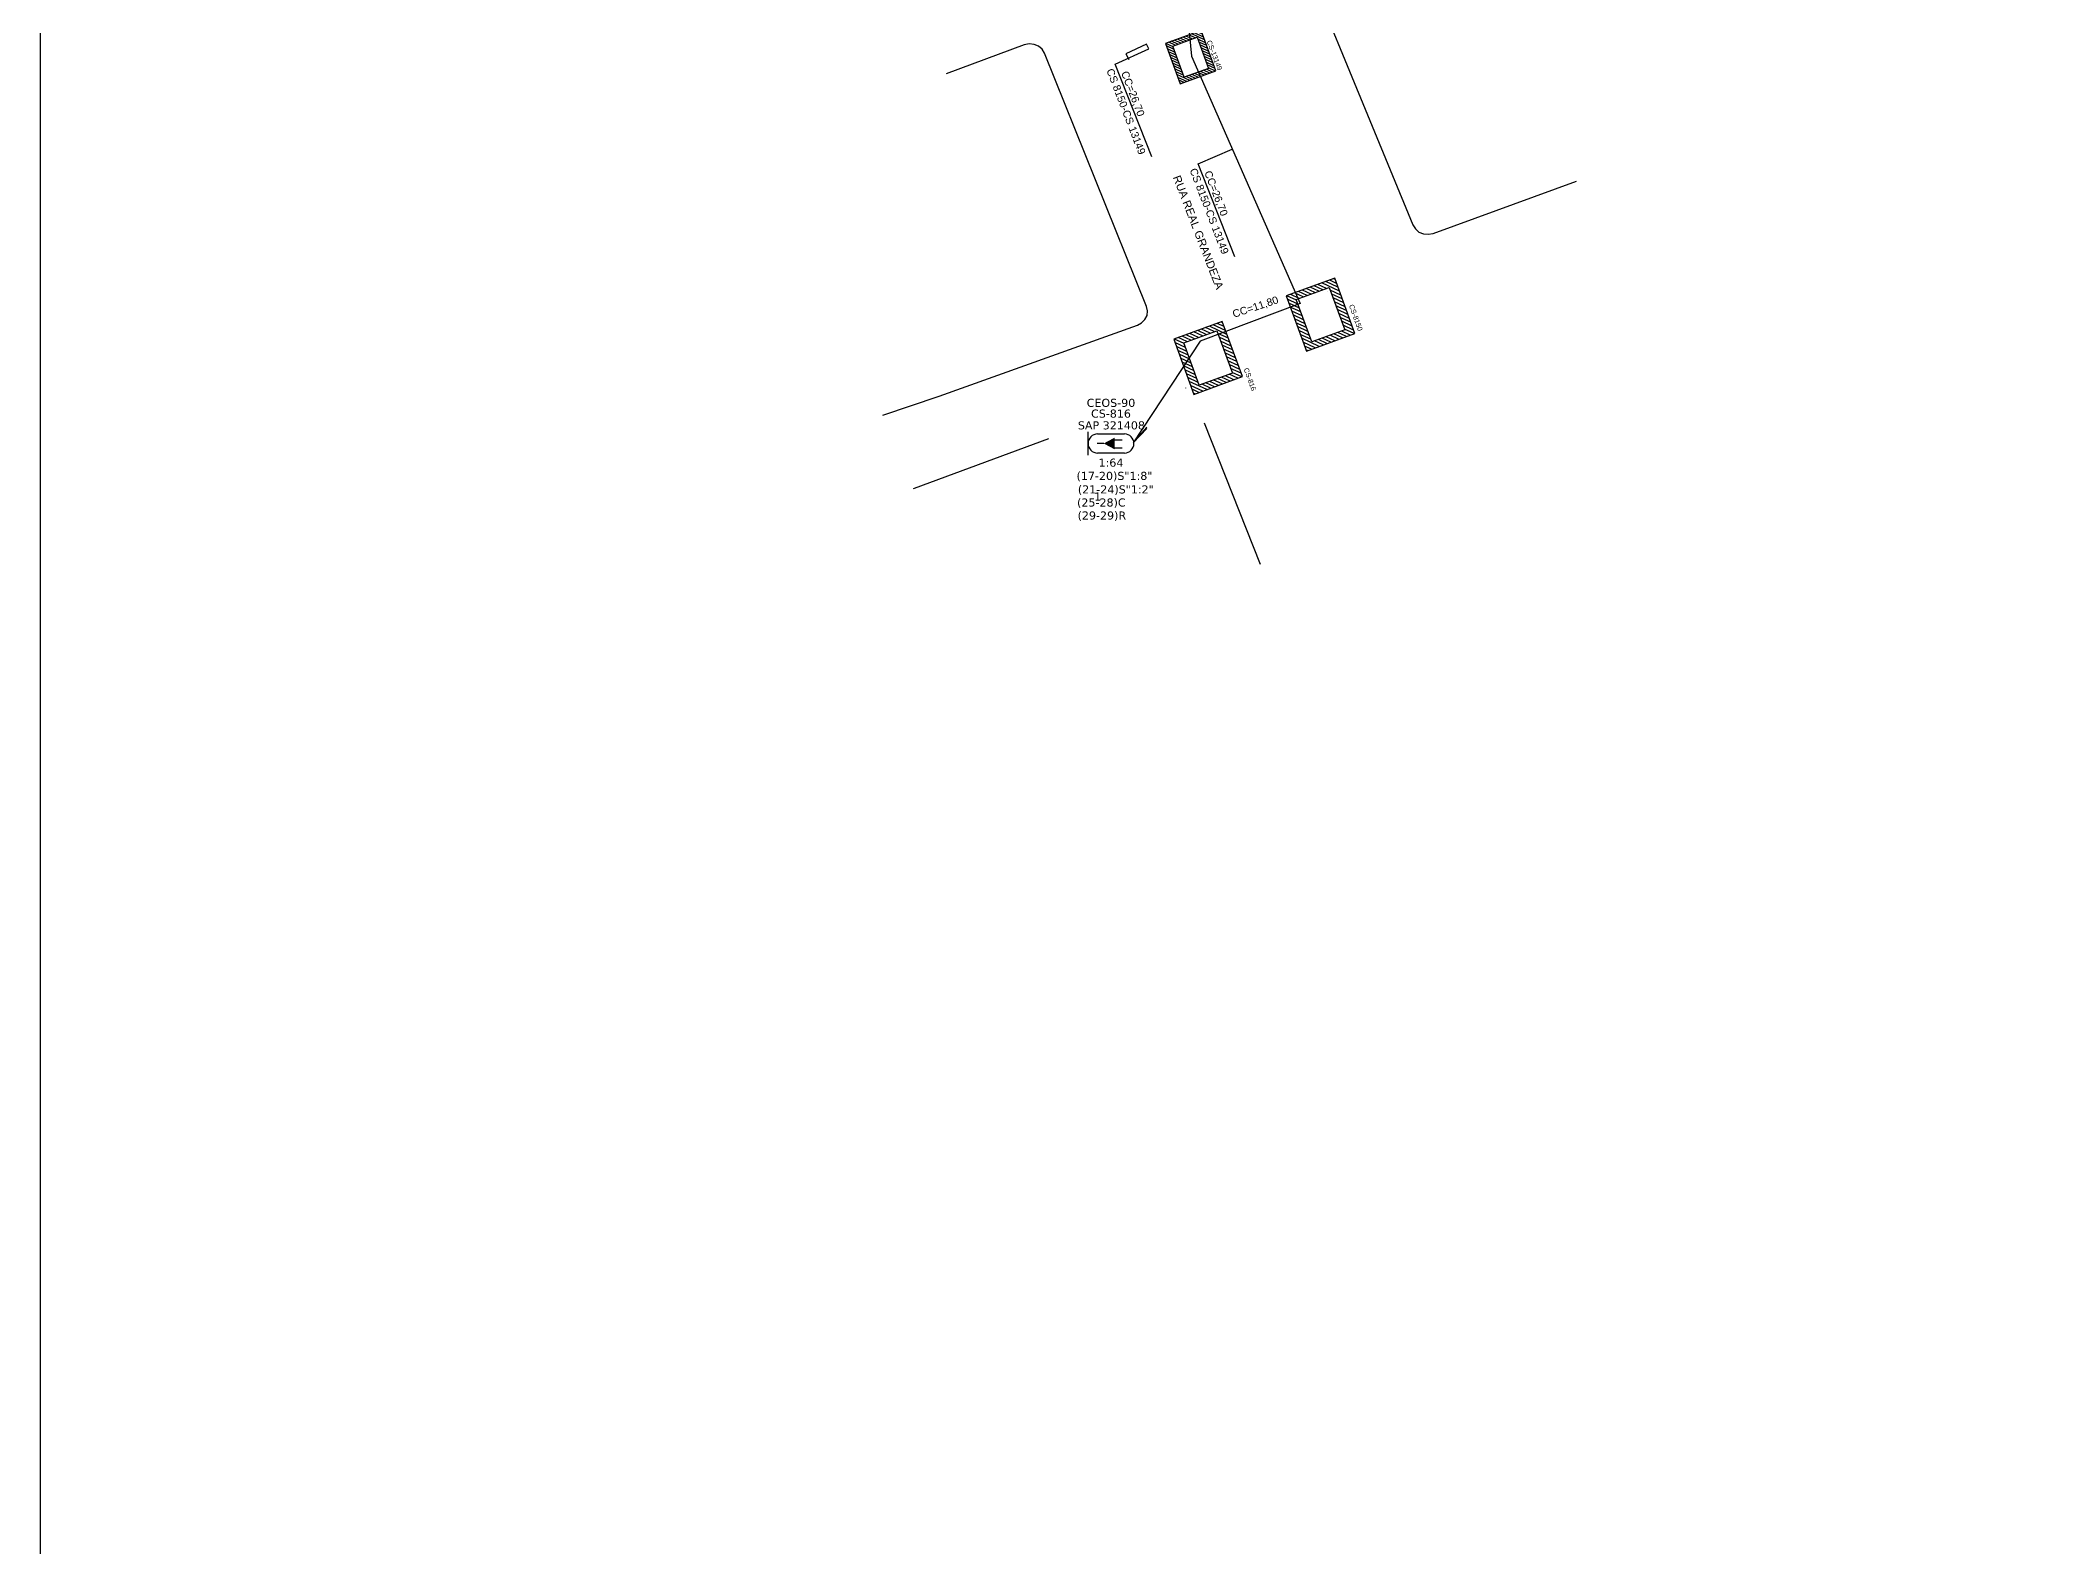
# Model space of a CAD drawing. Header units: metres. Extents: x -316 to 525, y -341 to 253.
# Drawn here: x -316 to -89.5, y -171.4 to -2.3 of the extents above; entities that cross this region are included whole.
import ezdxf
from ezdxf.enums import TextEntityAlignment as Align

# ---------------------------------------------------------------- set-up
doc = ezdxf.new("R2010")
doc.units = ezdxf.units.M
for name, color, linetype in [('10.1-Caixas Subterrâneas', 5, 'Continuous'), ('20.4-CEOS', 1, 'Continuous'), ('CAP a instalar', 1, 'Continuous'), ('QUADRA', 252, 'Continuous')]:
    doc.layers.add(name, color=color, linetype=linetype)
doc.layers.add('Segmento Logradouro Texto', color=238, linetype='Continuous', lineweight=0)
doc.styles.add('ARIAL', font='arial.ttf')
doc.styles.add('DIGICADE', font='arial.ttf')
doc.styles.add('siredit', font='verdana.ttf')
doc.linetypes.add('FENCELINE1', pattern='A,0.25,-0.1,[133,ltypeshp.shx,S=0.1,R=0,X=-0.1,Y=0],-0.1,1', length=1.45)

# ---------------------------------------------------------------- blocks, each defined once
blk = doc.blocks.new('MANHOLE_MQ')
at = {"color": 0, "linetype": 'Continuous'}
for p, q in [((0.00000623, 0.00000569), (-0.00000627, 0.00000569)), ((-0.00000627, 0.00000569), (-0.00000627, -0.00000531)), ((-0.00000627, 0.00000278), (-0.00000336, 0.00000569)), ((-0.00000627, 0.00000366), (-0.00000425, 0.00000569)), ((-0.00000627, 0.00000454), (-0.00000513, 0.00000569)), ((-0.00000627, 0.00000543), (-0.00000602, 0.00000569)), ((-0.00000423, 0.00000394), (-0.00000248, 0.00000569)), ((-0.00000335, 0.00000394), (-0.0000016, 0.00000569)), ((-0.00000246, 0.00000394), (-0.00000071, 0.00000569)), ((-0.00000158, 0.00000394), (0.00000017, 0.00000569)), ((-0.00000069, 0.00000394), (0.00000106, 0.00000569)), ((0.00000019, 0.00000394), (0.00000194, 0.00000569)), ((0.00000107, 0.00000394), (0.00000282, 0.00000569)), ((0.00000196, 0.00000394), (0.00000371, 0.00000569)), ((0.00000284, 0.00000394), (0.00000459, 0.00000569)), ((0.00000373, 0.00000394), (0.00000548, 0.00000569)), ((0.00000461, 0.00000394), (0.00000623, 0.00000555)), ((0.0000048, 0.00000324), (0.00000623, 0.00000467)), ((0.00000623, -0.00000531), (0.00000623, 0.00000569)), ((-0.00000627, 0.00000189), (-0.00000485, 0.00000332)), ((-0.00000627, 0.00000101), (-0.00000485, 0.00000244)), ((-0.00000627, 0.00000012), (-0.00000485, 0.00000155)), ((-0.00000627, -0.00000076), (-0.00000485, 0.00000067)), ((-0.00000485, 0.00000394), (0.0000048, 0.00000394)), ((-0.00000485, -0.00000356), (-0.00000485, 0.00000394)), ((0.0000048, 0.00000394), (0.0000048, -0.00000356)), ((0.0000048, 0.00000236), (0.00000623, 0.00000379)), ((0.0000048, 0.00000147), (0.00000623, 0.0000029)), ((0.0000048, 0.00000059), (0.00000623, 0.00000202)), ((0.0000048, -0.0000003), (0.00000623, 0.00000113)), ((0.0000048, -0.00000118), (0.00000623, 0.00000025)), ((-0.00000627, -0.00000164), (-0.00000485, -0.00000022)), ((-0.00000627, -0.00000253), (-0.00000485, -0.0000011)), ((-0.00000627, -0.00000341), (-0.00000485, -0.00000198)), ((-0.00000627, -0.00000429), (-0.00000485, -0.00000287)), ((-0.00000627, -0.00000518), (-0.00000466, -0.00000356)), ((-0.00000552, -0.00000531), (-0.00000377, -0.00000356)), ((0.0000048, -0.00000356), (-0.00000485, -0.00000356)), ((-0.00000464, -0.00000531), (-0.00000289, -0.00000356)), ((-0.00000376, -0.00000531), (-0.00000201, -0.00000356)), ((-0.00000287, -0.00000531), (-0.00000112, -0.00000356)), ((-0.00000199, -0.00000531), (-0.00000024, -0.00000356)), ((-0.00000111, -0.00000531), (0.00000064, -0.00000356)), ((-0.00000022, -0.00000531), (0.00000153, -0.00000356)), ((0.00000066, -0.00000531), (0.00000241, -0.00000356)), ((0.00000155, -0.00000531), (0.0000033, -0.00000356)), ((0.00000243, -0.00000531), (0.00000418, -0.00000356)), ((0.00000331, -0.00000531), (0.00000623, -0.0000024)), ((0.00000399, -0.00000294), (0.00000399, -0.00000294)), ((0.0000042, -0.00000531), (0.00000623, -0.00000329)), ((0.0000048, -0.00000206), (0.00000623, -0.00000063)), ((0.0000048, -0.00000295), (0.00000623, -0.00000152)), ((0.00000508, -0.00000531), (0.00000623, -0.00000417)), ((-0.00000627, -0.00000531), (0.00000623, -0.00000531)), ((0.00000597, -0.00000531), (0.00000623, -0.00000505))]:
    blk.add_line(p, q, dxfattribs=at)

msp = doc.modelspace()

# ---------------------------------------------------------------- linework, layer by layer
at = {"color": 7}
msp.add_lwpolyline([(-316.01, -340.61), (524.99, -340.61), (524.99, 253.39), (-316.01, 253.39)], close=True, dxfattribs=at)
at = {"layer": '10.1-Caixas Subterrâneas', "color": 30}
for points in [[(-191.22, -15.37), (-195.33, -4.94), (-191.55, -3.21), (-191.79, -2.7), (-194.13, -3.78), (-193.79, -4.41)], [(-181.88, -26.57), (-185.99, -16.14), (-182.2, -14.5)]]:
    msp.add_lwpolyline(points, dxfattribs=at)
at = {"layer": '20.4-CEOS', "color": 7}
for p, q in [((-197.29, -46.48), (-194.28, -46.48)), ((-194.28, -48.63), (-197.29, -48.63))]:
    msp.add_line(p, q, dxfattribs=at)
for points in [[(-198.36, -48.85), (-198.36, -46.26)], [(-196.61, -47.55), (-197.34, -47.55)], [(-195.43, -47.13), (-194.52, -47.13)], [(-195.43, -48.02), (-194.52, -48.02)]]:
    msp.add_lwpolyline(points, dxfattribs=at)
msp.add_lwpolyline([(-196.61, -47.55, 0, 1.32, 0), (-195.37, -47.55, 1.32, 1.32, 0)], format="xyseb", dxfattribs=at)
for centre, start, end in [((-197.29, -47.55), 90, 270), ((-194.28, -47.55), 270, 90)]:
    msp.add_arc(centre, 1.07, start, end, dxfattribs=at)
at = {"layer": 'CAP a instalar', "color": 7, "linetype": 'FENCELINE1', "ltscale": 5}
for p, q in [((-187.83, 7.06), (-186.76, -4.07)), ((-186.76, -4.07), (-174.56, -31.83)), ((-174.56, -31.83), (-185.78, -36.05)), ((-174.56, -31.83), (-174.56, -31.83)), ((-185.78, -36.05), (-193.28, -47.46)), ((-193.28, -47.46), (-191.76, -45.86)), ((-193.21, -47.38), (-191.76, -45.72)), ((-193.21, -47.38), (-193.21, -47.38))]:
    msp.add_line(p, q, dxfattribs=at)
at = {"layer": 'QUADRA', "color": 7}
msp.add_line((-189.83, -42.21), (-189.86, -42.22), dxfattribs=at)
for points in [[(-233.4, 169.3), (-225.17, 147.75), (-225.17, 147.75), (-223.39, 143.17), (-212.96, 114.96), (-178.92, 18.39), (-161.89, -23.01), (-161.61, -23.46), (-161.21, -23.8), (-160.7, -24.01), (-160.16, -24.06), (-159.61, -23.95), (-143.52, -18.09)], [(-221.39, -44.38), (-215.1, -42.22), (-192.81, -34.25), (-192.35, -34.01), (-191.97, -33.63), (-191.74, -33.17), (-191.68, -32.67), (-191.79, -32.17), (-203.24, -3.7), (-203.52, -3.26), (-203.93, -2.93), (-204.43, -2.73), (-204.98, -2.68), (-205.52, -2.79), (-214.3, -6.02)], [(-221.39, -44.38), (-215.1, -42.22), (-192.81, -34.25), (-192.35, -34.01), (-191.97, -33.63), (-191.74, -33.17), (-191.68, -32.67), (-191.79, -32.17), (-203.24, -3.7), (-203.52, -3.26), (-203.93, -2.93), (-204.43, -2.73), (-204.98, -2.68), (-205.52, -2.79), (-214.3, -6.02)], [(-179.01, -61.14), (-185.28, -45.26)], [(-202.79, -47.01), (-217.89, -52.61), (-218.02, -52.65)]]:
    msp.add_lwpolyline(points, dxfattribs=at)
at = {"layer": 'QUADRA'}
msp.add_lwpolyline([(-187.42, -41.31), (-187.43, -41.32)], dxfattribs=at)

# ---------------------------------------------------------------- block references
at = {"layer": '10.1-Caixas Subterrâneas', "color": 30, "rotation": 110.0743727343682}
for p, xscale, yscale, zscale in [((-186.77, -4.14), 387075.5589924833, 387075.5589924834, 387075.5589924834), ((-172.17, -33.04), 526783.210961592, 526783.2109615922, 526783.2109615922), ((-184.8, -37.9), 526783.210961592, 526783.2109615922, 526783.2109615922)]:
    msp.add_blockref('MANHOLE_MQ', p, dxfattribs=dict(at, xscale=xscale, yscale=yscale, zscale=zscale))

# ---------------------------------------------------------------- texts
at = {"layer": '10.1-Caixas Subterrâneas', "color": 30, "style": 'ARIAL'}
for s, height, rotation, p in [('CS-13149', 0.563, 290.8979, (-185.06, -2.4)), ('CS 8150-CS 13149', 0.8444, 290.9854, (-196.32, -5.64)), ('CC=26,70', 0.844, 290.9854, (-194.67, -5.92)), ('CS 8150-CS 13149', 0.8444, 290.9854, (-186.98, -16.83)), ('CC=26,70', 0.844, 290.9854, (-185.33, -17.11)), ('CC=11,80', 0.844, 18.2719, (-181.98, -33.44)), ('CS-8150', 0.563, 289.7597, (-169.08, -32.05)), ('CS-816', 0.563, 289.7597, (-180.9, -39.18))]:
    msp.add_text(s, height=height, rotation=rotation, dxfattribs=at).set_placement(p)
at = {"layer": '20.4-CEOS', "color": 7, "style": 'siredit'}
for s, p in [('CEOS-90', (-195.79, -42.53)), ('SAP 321408', (-195.74, -45.06)), ('CS-816', (-195.79, -43.74)), ('1:64', (-195.79, -49.25))]:
    msp.add_text(s, height=0.907, dxfattribs=at).set_placement(p, align=Align.TOP_CENTER)
for s, height, p in [('(17-20)S"1:8"', 0.9073, (-199.66, -51.64)), ('(25-28)C', 0.907, (-199.6, -54.63)), ('(21-24)S"1:2"', 0.9073, (-199.51, -53.16)), ('1', 0.907, (-197.67, -53.96)), ('(29-29)R', 0.907, (-199.54, -56.09))]:
    msp.add_text(s, height=height, dxfattribs=at).set_placement(p)
at = {"layer": 'Segmento Logradouro Texto', "color": 7, "linetype": 'Continuous', "insert": (-188.02, -17.33), "char_height": 0.8986, "width": 13.8554, "attachment_point": 1, "rotation": 291.1174, "style": 'DIGICADE'}
for s in ['\\fArial|b0|i0|c0|p34;\\W1.0000000000;\\T1.0000000000;\\o\\lRUA REAL GRANDEZA', '\\o\\l\\fArial|b0|i0|c0|p34;\\T1.0000000000;\\W1.0000000000;RUA REAL GRANDEZA']:
    msp.add_mtext(s, dxfattribs=at)

doc.saveas('drawing.dxf')
